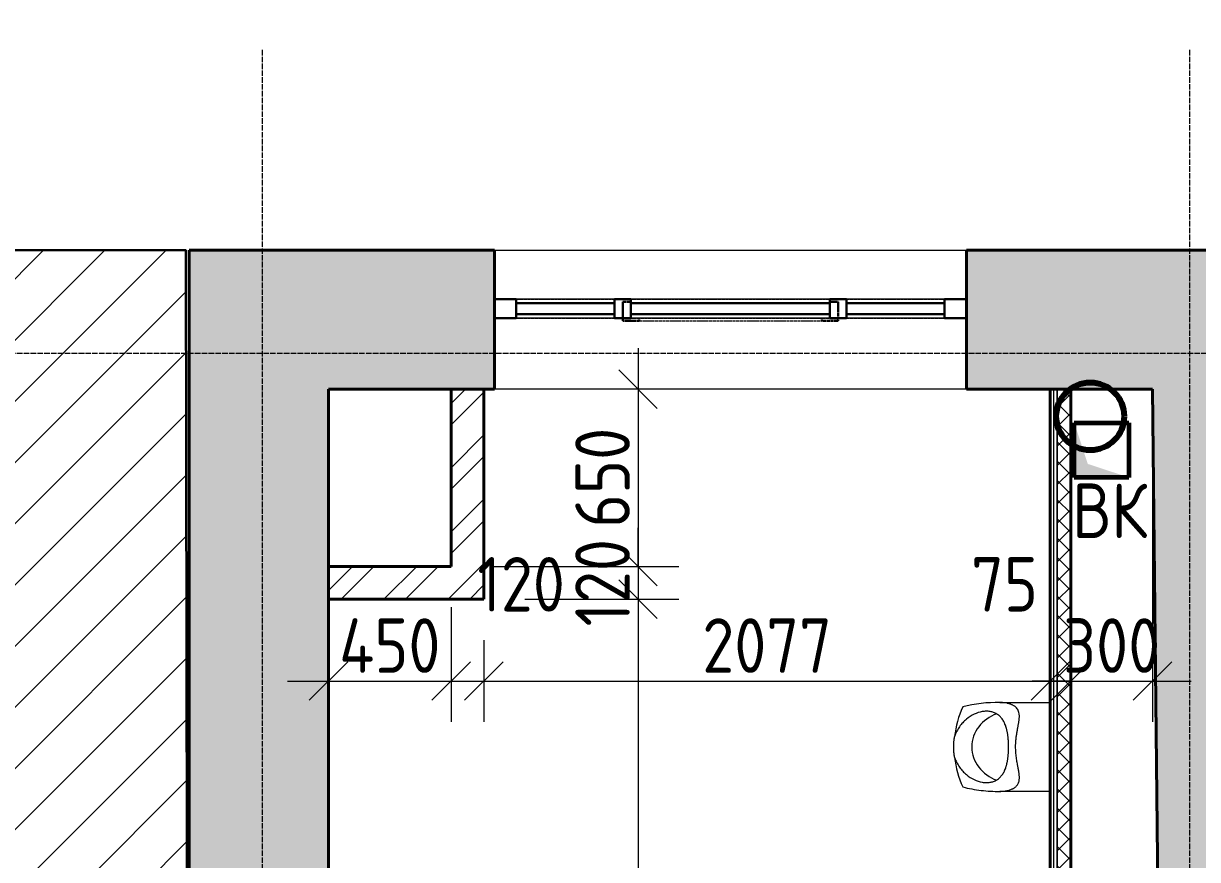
# Model space of a CAD drawing. Header units: millimetres. Extents: x -11886 to 379896, y -8130 to 47743.
# Drawn here: x 254111 to 258416, y 18849 to 21916 of the extents above; entities that cross this region are included whole.
import ezdxf

# ---------------------------------------------------------------- set-up
doc = ezdxf.new("R2010")
doc.units = ezdxf.units.MM
for name, pattern in [('ADSK_Линия сетки', [25, 20, -2.5, 0, -2.5]), ('ADSK_Сверху', [4.5, 3, -1.5]), ('ADSK_Снесено', [4.5, 3, -1.5])]:
    doc.linetypes.add(name, pattern=pattern)
for name, color, linetype, lineweight, true_color in [('_ Окна', 5, 'Continuous', 30, 0x0000ff), ('Витраж', 5, 'Continuous', 18, 0x0000ff), ('Линии', 7, 'Continuous', 9, 0x00a600), ('Окна', 5, 'Continuous', 18, 0x0000ff), ('Панели витража', 5, 'Continuous', 18, 0x0000ff), ('планы со стояками отопление_dwg', 7, 'Continuous', 9, 0x767676), ('Сантехника', 5, 'Continuous', 18, 0x0000ff), ('Стены внутренние', 5, 'Continuous', 18, 0x0000ff), ('Стены наружные', 1, 'ADSK_Снесено', 18, 0xff0000), ('Стены штриховка', 5, 'Continuous', 18, 0x0000ff)]:
    doc.layers.add(name, color=color, linetype=linetype, lineweight=lineweight, true_color=true_color)
for name, color, linetype, lineweight in [('Аннотация', 7, 'Continuous', 9), ('Оси', 7, 'Continuous', 9), ('Размеры', 7, 'Continuous', 9), ('стояки', 7, 'Continuous', 9), ('Узлы', 7, 'Continuous', 18)]:
    doc.layers.add(name, color=color, linetype=linetype, lineweight=lineweight)
doc.styles.add('GOST Common_1', font='GOST_Common.ttf', dxfattribs={"width": 0.9, "height": 200})
doc.dimstyles.new('ADSK_Основной_2_мм_Округление_до_1_мм', dxfattribs={"dimscale": 304.8, "dimtxt": 201.142999, "dimasz": 0.463911, "dimexe": 0.492126, "dimexo": 0.492126, "dimgap": 0.098425, "dimtad": 1, "dimdec": 0, "dimdsep": 46, "dimtxsty": 'GOST Common_1', "dimblk1": 'OBLIQUE', "dimblk2": 'OBLIQUE', "dimsah": 1, "dimcen": 0.09, "dimdle": 0.492126, "dimazin": 2, "dimtfac": 1, "dimtdec": 4, "dimtix": 1, "dimtmove": 0, "dimatfit": 3, "dimfxl": 1, "dimtvp": 1, "dimtolj": 1, "dimtzin": 0, "dimlwd": 20, "dimlwe": 20, "dimarcsym": 2})
doc.dimstyles.new('ADSK_Основной_2_мм_Округление_до_1_мм_1', dxfattribs={"dimscale": 304.8, "dimtxt": 201.142999, "dimasz": 0.463911, "dimexe": 0.492126, "dimexo": 0.492126, "dimgap": 0.098425, "dimtad": 1, "dimdec": 0, "dimdsep": 46, "dimtxsty": 'GOST Common_1', "dimblk1": 'OBLIQUE', "dimblk2": 'OBLIQUE', "dimsah": 1, "dimcen": 0.09, "dimdle": 0.492126, "dimazin": 2, "dimtfac": 1, "dimtdec": 4, "dimtix": 1, "dimtmove": 1, "dimatfit": 3, "dimfxl": 1, "dimtvp": 1, "dimtolj": 1, "dimtzin": 0, "dimlwd": 20, "dimlwe": 20, "dimarcsym": 2})
pattern_1 = [(45, (215977.25, 150), (-117.8655, 117.8655), []), (45, (216055.83, 150), (-117.8655, 117.8655), [])]

# ---------------------------------------------------------------- blocks, each defined once
blk = doc.blocks.new('Прямоугольный импост - 70х20_60мм-1225109-03 План 3-го этажа')
at = {"layer": 'Витраж', "color": 161, "linetype": 'ADSK_Сверху', "true_color": 0xaaaaff}
for p, q in [((39644.1, 2341.7), (39644.1, 2271.7)), ((39724.1, 2341.7), (39644.1, 2341.7)), ((40114.1, 2341.7), (40084.1, 2341.7)), ((39724.1, 2271.7), (39644.1, 2271.7)), ((40114.1, 2271.7), (40084.1, 2271.7))]:
    blk.add_line(p, q, dxfattribs=at)
blk = doc.blocks.new('Прямоугольный импост - 70х20_60мм-1236811-03 План 3-го этажа')
at = {"layer": 'Витраж', "color": 161, "linetype": 'ADSK_Сверху', "true_color": 0xaaaaff}
for p, q in [((-80, 35), (0, 35)), ((0, 35), (0, -35)), ((0, -35), (-80, -35))]:
    blk.add_line(p, q, dxfattribs=at)
blk = doc.blocks.new('Прямоугольный импост - 70х20_60мм-1236812-03 План 3-го этажа')
at = {"layer": 'Витраж', "color": 161, "linetype": 'ADSK_Сверху', "true_color": 0xaaaaff}
for p, q in [((0, 35), (-80, 35)), ((0, -35), (0, 35)), ((-80, -35), (0, -35))]:
    blk.add_line(p, q, dxfattribs=at)
blk = doc.blocks.new('Прямоугольный импост - 70х20_60мм-V3-03 План 3-го этажа')
at = {"layer": 'Витраж', "color": 161, "linetype": 'ADSK_Сверху', "true_color": 0xaaaaff}
for p, q in [((8879.2, 20796.9), (8909.2, 20796.9)), ((9639.2, 20796.9), (9669.2, 20796.9)), ((8879.2, 20726.9), (8909.2, 20726.9)), ((9639.2, 20726.9), (9669.2, 20726.9))]:
    blk.add_line(p, q, dxfattribs=at)
blk = doc.blocks.new('Витраж-тент со смещением вовне - 60мм 30 сдвиг-2061572-03 План 3-го этажа')
at = {"layer": '_ Окна', "color": 161, "linetype": 'ADSK_Сверху', "true_color": 0xaaaaff}
for p, q in [((-395, 25), (-395, -45)), ((-395, 25), (-365, 25)), ((-395, -45), (-395, 25)), ((395, 25), (365, 25)), ((395, -45), (395, 25)), ((395, -45), (395, 25)), ((-335, -35), (-335, -45)), ((335, -35), (335, -45)), ((-335, -45), (-395, -45)), ((335, -45), (395, -45))]:
    blk.add_line(p, q, dxfattribs=at)
at = {"layer": 'Окна', "color": 161, "linetype": 'ADSK_Сверху', "true_color": 0xaaaaff}
blk.add_line((-335, -45), (335, -45), dxfattribs=at)
blk = doc.blocks.new('Прямоугольный импост - 70х20_60мм-1225113-03 План 3-го этажа')
at = {"layer": 'Витраж', "color": 161, "linetype": 'ADSK_Сверху', "true_color": 0xaaaaff}
for p, q in [((41024.1, 2341.7), (40994.1, 2341.7)), ((41464.1, 2341.7), (41384.1, 2341.7)), ((41464.1, 2271.7), (41464.1, 2341.7)), ((41024.1, 2271.7), (40994.1, 2271.7)), ((41464.1, 2271.7), (41384.1, 2271.7))]:
    blk.add_line(p, q, dxfattribs=at)
blk = doc.blocks.new('Прямоугольный импост - 70х60мм-1236807-03 План 3-го этажа')
at = {"layer": 'Витраж', "color": 161, "linetype": 'ADSK_Сверху', "true_color": 0xaaaaff}
for p, q in [((-30, 35), (30, 35)), ((30, -35), (-30, -35))]:
    blk.add_line(p, q, dxfattribs=at)
blk = doc.blocks.new('Прямоугольный импост - 70х60мм-1225009-03 План 3-го этажа')
at = {"layer": 'Витраж', "color": 161, "linetype": 'ADSK_Сверху', "true_color": 0xaaaaff}
for p, q in [((41024.1, 2341.7), (41024.1, 2271.7)), ((41384.1, 2341.7), (41024.1, 2341.7)), ((41384.1, 2271.7), (41384.1, 2341.7)), ((41384.1, 2271.7), (41024.1, 2271.7))]:
    blk.add_line(p, q, dxfattribs=at)
blk = doc.blocks.new('Прямоугольный импост - 70х60мм-1464024-03 План 3-го этажа')
at = {"layer": 'Витраж', "color": 161, "linetype": 'ADSK_Сверху', "true_color": 0xaaaaff}
for p, q in [((8909.2, 20796.9), (8909.2, 20726.9)), ((8909.2, 20796.9), (9639.2, 20796.9)), ((9639.2, 20726.9), (9639.2, 20796.9)), ((8909.2, 20726.9), (9639.2, 20726.9))]:
    blk.add_line(p, q, dxfattribs=at)
blk = doc.blocks.new('Системная панель - _AR_Стекло_40мм_привязка по центру-V132-03 План 3-го этажа')
at = {"layer": 'Панели витража', "lineweight": 30}
for p, q in [((180, 20), (-180, 20)), ((-180, 20), (-180, -20)), ((180, -20), (180, 20)), ((-180, -20), (180, -20))]:
    blk.add_line(p, q, dxfattribs=at)
blk = doc.blocks.new('Прямоугольный импост - 70х40_60мм-V87-03 План 3-го этажа')
at = {"layer": 'Витраж'}
for p, q in [((-6172.3, 22549.3), (-6172.3, 22189.3)), ((-6102.3, 22549.3), (-6102.3, 22189.3))]:
    blk.add_line(p, q, dxfattribs=at)
blk = doc.blocks.new('Прямоугольный импост - 70х20_60мм-V133-03 План 3-го этажа')
at = {"layer": 'Витраж', "lineweight": 30}
for p, q in [((-80, 35), (0, 35)), ((-80, -35), (-80, 35)), ((0, 35), (0, -35)), ((0, -35), (-80, -35))]:
    blk.add_line(p, q, dxfattribs=at)
blk = doc.blocks.new('Прямоугольный импост - 70х20_60мм-V134-03 План 3-го этажа')
at = {"layer": 'Витраж', "lineweight": 30}
for p, q in [((0, 35), (-80, 35)), ((-80, 35), (-80, -35)), ((0, -35), (0, 35)), ((-80, -35), (0, -35))]:
    blk.add_line(p, q, dxfattribs=at)
blk = doc.blocks.new('Прямоугольный импост - 70х40_60мм-V66-03 План 3-го этажа')
at = {"layer": 'Витраж'}
for p, q in [((-6012, 11415.4), (-6012, 11055.4)), ((-5942, 11415.4), (-5942, 11055.4))]:
    blk.add_line(p, q, dxfattribs=at)
blk = doc.blocks.new('Системная панель - _AR_Стекло_40мм_привязка по центру-V135-03 План 3-го этажа')
at = {"layer": 'Панели витража', "lineweight": 30}
for p, q in [((365, 20), (-365, 20)), ((-365, 20), (-365, -20)), ((365, -20), (365, 20)), ((-365, -20), (365, -20))]:
    blk.add_line(p, q, dxfattribs=at)
blk = doc.blocks.new('Прямоугольный импост - 70х40_60мм-V115-03 План 3-го этажа')
at = {"layer": 'Витраж'}
for p, q in [((9639.2, 20796.9), (8909.2, 20796.9)), ((9639.2, 20726.9), (8909.2, 20726.9))]:
    blk.add_line(p, q, dxfattribs=at)
blk = doc.blocks.new('Прямоугольный импост - 70х60мм-V136-03 План 3-го этажа')
at = {"layer": 'Витраж', "lineweight": 30}
for p, q in [((-30, 35), (30, 35)), ((-30, -35), (-30, 35)), ((30, 35), (30, -35)), ((30, -35), (-30, -35))]:
    blk.add_line(p, q, dxfattribs=at)
blk = doc.blocks.new('Urinal_Commercial_14201 - UT104EV-1823124-03 План 3-го этажа')
at = {"layer": 'Сантехника'}
for p, q in [((41714.1, 18313), (41898.7, 18313)), ((41898.7, 17986.9), (41714.1, 17987))]:
    blk.add_line(p, q, dxfattribs=at)
for centre, radius, start, end in [((41898.7, 18150), 353.2, 155.4197, 173.7904), ((41751.6, 18133.9), 146.4, 110.0061, 141.9939), ((41731, 18150), 120.3, 141.9939, 180.0061), ((41731, 18149.9), 120.3, 179.9939, 218.0061), ((41898.7, 18150), 353.2, 186.2096, 204.5782), ((41751.6, 18166), 146.4, 218.0061, 249.9939)]:
    blk.add_arc(centre, radius, start, end, dxfattribs=at)
blk.add_ellipse((41809.9, 17228.7), major_axis=(-199.1, 1075.5), ratio=0.694076, start_param=6.146838, end_param=6.328057, dxfattribs=at)
for points, knots in [([(41771.2, 18150), (41771.4, 18158.3), (41772.1, 18170.9), (41773.7, 18185.2), (41774.8, 18193.3), (41775.7, 18199.3), (41776.6, 18205.2), (41777.7, 18211), (41778.8, 18216.7), (41779.8, 18222.3), (41780.8, 18227.9), (41781.8, 18233.3), (41782.6, 18237.7), (41783.2, 18241.2), (41783.5, 18243.8), (41783.9, 18246.3), (41784.3, 18249.7), (41784.8, 18253.8), (41785.1, 18257.8), (41785.2, 18260.9), (41785.2, 18264), (41785, 18267.7), (41784.4, 18273.4), (41782.8, 18280), (41779.5, 18287.1), (41775.7, 18292.1), (41772.2, 18295.7), (41769.2, 18298.1), (41766, 18300.3), (41762.7, 18302.3), (41759.3, 18304.1), (41755.6, 18305.7), (41751.8, 18307.1), (41747.9, 18308.4), (41744, 18309.4), (41738.5, 18310.7), (41728.7, 18312.3), (41720.1, 18312.9), (41714.1, 18313)], [-1, -1, -1, -1, -0.909091, -0.863636, -0.840909, -0.818182, -0.795455, -0.772727, -0.75, -0.727273, -0.704545, -0.681818, -0.659091, -0.647727, -0.636364, -0.625, -0.613636, -0.590909, -0.568182, -0.556818, -0.545455, -0.522727, -0.5, -0.454545, -0.409091, -0.363636, -0.340909, -0.318182, -0.295455, -0.272727, -0.25, -0.227273, -0.204545, -0.181818, -0.159091, -0.136364, -0.090909, 0, 0, 0, 0]), ([(41745.6, 18150), (41745.5, 18153.7), (41745.5, 18159.2), (41745.2, 18166.3), (41745, 18171.5), (41744.6, 18176.7), (41744.1, 18181.8), (41743.6, 18186.9), (41743, 18191.7), (41742.3, 18196.5), (41741.6, 18201.1), (41740.7, 18205.6), (41739.8, 18210), (41738.8, 18214.2), (41737.7, 18218.3), (41736.5, 18222.3), (41734.8, 18227.4), (41733, 18232.3), (41730.9, 18236.9), (41728.8, 18241.4), (41725.9, 18246.7), (41722, 18252.5), (41717.7, 18257.9), (41713.1, 18262.7), (41708.1, 18267), (41700.9, 18272), (41691, 18276.8), (41678, 18280.2), (41664, 18281.2), (41644.5, 18279.3), (41619.4, 18271.3), (41595.2, 18256), (41577.4, 18239.3), (41565.4, 18224.6), (41555, 18207.6), (41549.8, 18194.9), (41547.6, 18188.2)], [-1, -1, -1, -1, -0.975, -0.9625, -0.95, -0.9375, -0.925, -0.9125, -0.9, -0.8875, -0.875, -0.8625, -0.85, -0.8375, -0.825, -0.8125, -0.8, -0.775, -0.7625, -0.75, -0.725, -0.7, -0.675, -0.65, -0.625, -0.6, -0.55, -0.5, -0.45, -0.4, -0.3, -0.2, -0.15, -0.1, -0.05, 0, 0, 0, 0]), ([(41547.6, 18111.8), (41549.8, 18105.1), (41555, 18092.3), (41565.4, 18075.3), (41577.4, 18060.6), (41595.2, 18043.9), (41619.4, 18028.6), (41644.5, 18020.6), (41664, 18018.8), (41678, 18019.8), (41691, 18023.2), (41700.9, 18028), (41708.1, 18032.9), (41713.1, 18037.2), (41717.7, 18042.1), (41722, 18047.4), (41725.9, 18053.2), (41728.8, 18058.5), (41730.9, 18063), (41733, 18067.6), (41734.8, 18072.5), (41736.5, 18077.7), (41737.7, 18081.6), (41738.8, 18085.7), (41739.8, 18090), (41740.7, 18094.3), (41741.6, 18098.8), (41742.3, 18103.5), (41743, 18108.2), (41743.6, 18113.1), (41744.1, 18118.1), (41744.6, 18123.2), (41745, 18128.4), (41745.2, 18133.6), (41745.5, 18140.7), (41745.5, 18146.2), (41745.6, 18150)], [-1, -1, -1, -1, -0.95, -0.9, -0.85, -0.8, -0.7, -0.6, -0.55, -0.5, -0.45, -0.4, -0.375, -0.35, -0.325, -0.3, -0.275, -0.25, -0.2375, -0.225, -0.2, -0.1875, -0.175, -0.1625, -0.15, -0.1375, -0.125, -0.1125, -0.1, -0.0875, -0.075, -0.0625, -0.05, -0.0375, -0.025, 0, 0, 0, 0]), ([(41714.1, 17987), (41718.8, 17987), (41727.9, 17987.5), (41738.9, 17989.2), (41747.4, 17991.4), (41753.5, 17993.3), (41758.3, 17995.4), (41762, 17997.2), (41765.5, 17999.3), (41769.7, 18002.1), (41774.1, 18006.1), (41777.9, 18010.6), (41781, 18015.8), (41783.2, 18021.6), (41784.6, 18027.9), (41785.1, 18033.5), (41785.2, 18038.3), (41785.1, 18042), (41784.8, 18045.8), (41784.4, 18049.6), (41783.9, 18053.6), (41783.3, 18057.6), (41782.7, 18061.7), (41781.9, 18065.8), (41781.2, 18070.1), (41780.4, 18074.4), (41779.6, 18078.8), (41778.4, 18084.7), (41777.1, 18092.2), (41775.6, 18101.5), (41773.7, 18114.1), (41772, 18130.2), (41771.4, 18143.4), (41771.2, 18150)], [-1, -1, -1, -1, -0.928571, -0.857143, -0.821429, -0.785714, -0.75, -0.732143, -0.714286, -0.678571, -0.642857, -0.607143, -0.571429, -0.535714, -0.5, -0.464286, -0.446429, -0.428571, -0.410714, -0.392857, -0.375, -0.357143, -0.339286, -0.321429, -0.303571, -0.285714, -0.267857, -0.25, -0.214286, -0.178571, -0.142857, -0.071429, 0, 0, 0, 0])]:
    blk.add_open_spline(points, degree=3, knots=knots, dxfattribs=at)
for points in [[(41547.6, 18188.2), (41546.3, 18184.1), (41544.6, 18175.9), (41543.5, 18163), (41543.3, 18154.3), (41543.3, 18150)], [(41543.3, 18150), (41543.3, 18145.6), (41543.5, 18136.9), (41544.6, 18124.1), (41546.3, 18115.8), (41547.6, 18111.8)], [(41577.5, 18003.1), (41588.6, 18000.2), (41611, 17995.3), (41645, 17990.2), (41679.4, 17987.3), (41702.5, 17986.9), (41714.1, 17987)]]:
    blk.add_open_spline(points, degree=3, dxfattribs=at)
blk = doc.blocks.new('планы со стояками отопление_dwg-1484427-03 План 3-го этажа')
at = {"layer": 'стояки', "color": 246, "lineweight": 80, "true_color": 0x7f001f}
blk.add_circle((213143.6, 343941), 124.3, dxfattribs=at)
blk = doc.blocks.new('_Oblique')
at = {"color": 0, "linetype": 'ByBlock', "lineweight": -2}
blk.add_line((-0.5, -0.5), (0.5, 0.5), dxfattribs=at)
blk = doc.blocks.new('*D2405')
at = {"layer": 'Defpoints', "color": 0, "transparency": 16777216}
for p in [(255679.2, 19924.1), (255229.2, 19603.8), (255679.2, 19503.8)]:
    blk.add_point(p, dxfattribs=at)
at = {"layer": 'Размеры', "color": 0, "lineweight": 20, "transparency": 16777216}
for p, q in [((255679.2, 19774.1), (255679.2, 19353.8)), ((255079.2, 19503.8), (255829.2, 19503.8)), ((255229.2, 19453.8), (255229.2, 19353.8))]:
    blk.add_line(p, q, dxfattribs=at)
at = {"layer": 'Размеры', "color": 0, "lineweight": 20, "transparency": 16777216, "xscale": 141.4, "yscale": 141.4, "zscale": 141.4, "rotation": 180}
blk.add_blockref('_Oblique', (255229.2, 19503.8), dxfattribs=at)
at = {"layer": 'Размеры', "color": 0, "lineweight": 20, "transparency": 16777216, "xscale": 141.4, "yscale": 141.4, "zscale": 141.4}
blk.add_blockref('_Oblique', (255679.2, 19503.8), dxfattribs=at)
at = {"layer": 'Размеры', "color": 0, "lineweight": 20, "transparency": 16777216, "insert": (255454.2, 19633.8), "char_height": 200, "width": 474.561, "attachment_point": 5, "style": 'GOST Common_1'}
blk.add_mtext('\\A1;450', dxfattribs=at)
blk = doc.blocks.new('*D2406')
at = {"layer": 'Defpoints', "color": 0, "transparency": 16777216}
for p in [(255679.2, 19924.1), (255799.2, 19804.1), (255799.2, 19503.8)]:
    blk.add_point(p, dxfattribs=at)
at = {"layer": 'Размеры', "color": 0, "lineweight": 20, "transparency": 16777216}
for p, q in [((255679.2, 19774.1), (255679.2, 19353.8)), ((255799.2, 19654.1), (255799.2, 19353.8)), ((255529.2, 19503.8), (255949.2, 19503.8))]:
    blk.add_line(p, q, dxfattribs=at)
at = {"layer": 'Размеры', "color": 0, "lineweight": 20, "transparency": 16777216, "xscale": 141.4, "yscale": 141.4, "zscale": 141.4, "rotation": 180}
blk.add_blockref('_Oblique', (255679.2, 19503.8), dxfattribs=at)
at = {"layer": 'Размеры', "color": 0, "lineweight": 20, "transparency": 16777216, "xscale": 141.4, "yscale": 141.4, "zscale": 141.4}
blk.add_blockref('_Oblique', (255799.2, 19503.8), dxfattribs=at)
at = {"layer": 'Размеры', "color": 0, "lineweight": 20, "transparency": 16777216, "insert": (255775.3, 19958.5), "char_height": 200, "width": 409.104, "attachment_point": 1, "line_spacing_factor": 1.022761, "style": 'GOST Common_1'}
blk.add_mtext('\\A1;120', dxfattribs=at)
blk = doc.blocks.new('*D2407')
at = {"layer": 'Defpoints', "color": 0, "transparency": 16777216}
for p in [(255799.2, 19804.1), (257875.9, 19603.8), (257875.9, 19503.8)]:
    blk.add_point(p, dxfattribs=at)
at = {"layer": 'Размеры', "color": 0, "lineweight": 20, "transparency": 16777216}
for p, q in [((255799.2, 19654.1), (255799.2, 19353.8)), ((255649.2, 19503.8), (258025.9, 19503.8)), ((257875.9, 19453.8), (257875.9, 19353.8))]:
    blk.add_line(p, q, dxfattribs=at)
at = {"layer": 'Размеры', "color": 0, "lineweight": 20, "transparency": 16777216, "xscale": 141.4, "yscale": 141.4, "zscale": 141.4, "rotation": 180}
blk.add_blockref('_Oblique', (255799.2, 19503.8), dxfattribs=at)
at = {"layer": 'Размеры', "color": 0, "lineweight": 20, "transparency": 16777216, "xscale": 141.4, "yscale": 141.4, "zscale": 141.4}
blk.add_blockref('_Oblique', (257875.9, 19503.8), dxfattribs=at)
at = {"layer": 'Размеры', "color": 0, "lineweight": 20, "transparency": 16777216, "insert": (256837.5, 19633.8), "char_height": 200, "width": 605.475, "attachment_point": 5, "style": 'GOST Common_1'}
blk.add_mtext('\\A1;2077', dxfattribs=at)
blk = doc.blocks.new('*D2408')
at = {"layer": 'Defpoints', "color": 0, "transparency": 16777216}
for p in [(257875.9, 19603.8), (257950.9, 19603.8), (257950.9, 19503.8)]:
    blk.add_point(p, dxfattribs=at)
at = {"layer": 'Размеры', "color": 0, "lineweight": 20, "transparency": 16777216}
for p, q in [((257725.9, 19503.8), (258100.9, 19503.8)), ((257875.9, 19453.8), (257875.9, 19353.8)), ((257950.9, 19453.8), (257950.9, 19353.8))]:
    blk.add_line(p, q, dxfattribs=at)
at = {"layer": 'Размеры', "color": 0, "lineweight": 20, "transparency": 16777216, "xscale": 141.4, "yscale": 141.4, "zscale": 141.4, "rotation": 180}
blk.add_blockref('_Oblique', (257875.9, 19503.8), dxfattribs=at)
at = {"layer": 'Размеры', "color": 0, "lineweight": 20, "transparency": 16777216, "xscale": 141.4, "yscale": 141.4, "zscale": 141.4}
blk.add_blockref('_Oblique', (257950.9, 19503.8), dxfattribs=at)
at = {"layer": 'Размеры', "color": 0, "lineweight": 20, "transparency": 16777216, "insert": (257585.4, 19958.5), "char_height": 200, "width": 302.737, "attachment_point": 1, "line_spacing_factor": 1.022761, "style": 'GOST Common_1'}
blk.add_mtext('\\A1;75', dxfattribs=at)
blk = doc.blocks.new('*D2409')
at = {"layer": 'Defpoints', "color": 0, "transparency": 16777216}
for p in [(258250.9, 20574.1), (257950.9, 19603.8), (258250.9, 19503.8)]:
    blk.add_point(p, dxfattribs=at)
at = {"layer": 'Размеры', "color": 0, "lineweight": 20, "transparency": 16777216}
for p, q in [((258250.9, 20424.1), (258250.9, 19353.8)), ((257950.9, 19503.8), (257809.5, 19503.8)), ((257950.9, 19503.8), (258250.9, 19503.8)), ((258250.9, 19503.8), (258392.3, 19503.8)), ((257950.9, 19453.8), (257950.9, 19353.8))]:
    blk.add_line(p, q, dxfattribs=at)
at = {"layer": 'Размеры', "color": 0, "lineweight": 20, "transparency": 16777216, "xscale": 141.4, "yscale": 141.4, "zscale": 141.4}
blk.add_blockref('_Oblique', (257950.9, 19503.8), dxfattribs=at)
at = {"layer": 'Размеры', "color": 0, "lineweight": 20, "transparency": 16777216, "xscale": 141.4, "yscale": 141.4, "zscale": 141.4, "rotation": 180}
blk.add_blockref('_Oblique', (258250.9, 19503.8), dxfattribs=at)
at = {"layer": 'Размеры', "color": 0, "lineweight": 20, "transparency": 16777216, "insert": (258100.9, 19633.8), "char_height": 200, "width": 454.106, "attachment_point": 5, "style": 'GOST Common_1'}
blk.add_mtext('\\A1;300', dxfattribs=at)
blk = doc.blocks.new('*D2410')
at = {"layer": 'Defpoints', "color": 0, "transparency": 16777216}
for p in [(256464.2, 20574.1), (255679.2, 19924.1), (256364.2, 19924.1)]:
    blk.add_point(p, dxfattribs=at)
at = {"layer": 'Размеры', "color": 0, "lineweight": 20, "transparency": 16777216}
for p, q in [((256364.2, 20724.1), (256364.2, 19774.1)), ((256314.2, 20574.1), (256214.2, 20574.1)), ((255829.2, 19924.1), (256514.2, 19924.1))]:
    blk.add_line(p, q, dxfattribs=at)
at = {"layer": 'Размеры', "color": 0, "lineweight": 20, "transparency": 16777216, "xscale": 141.4, "yscale": 141.4, "zscale": 141.4}
for p, rotation in [((256364.2, 20574.1), 90), ((256364.2, 19924.1), 270)]:
    blk.add_blockref('_Oblique', p, dxfattribs=dict(at, rotation=rotation))
at = {"layer": 'Размеры', "color": 0, "lineweight": 20, "transparency": 16777216, "insert": (256234.2, 20249.1), "char_height": 200, "width": 454.106, "attachment_point": 5, "rotation": 90, "style": 'GOST Common_1'}
blk.add_mtext('\\A1;650', dxfattribs=at)
blk = doc.blocks.new('*D2411')
at = {"layer": 'Defpoints', "color": 0, "transparency": 16777216}
for p in [(255679.2, 19924.1), (255799.2, 19804.1), (256364.2, 19804.1)]:
    blk.add_point(p, dxfattribs=at)
at = {"layer": 'Размеры', "color": 0, "lineweight": 20, "transparency": 16777216}
for p, q in [((256364.2, 19924.1), (256364.2, 20065.5)), ((255829.2, 19924.1), (256514.2, 19924.1)), ((256364.2, 19924.1), (256364.2, 19804.1)), ((255949.2, 19804.1), (256514.2, 19804.1)), ((256364.2, 19804.1), (256364.2, 19662.7))]:
    blk.add_line(p, q, dxfattribs=at)
at = {"layer": 'Размеры', "color": 0, "lineweight": 20, "transparency": 16777216, "xscale": 141.4, "yscale": 141.4, "zscale": 141.4}
for p, rotation in [((256364.2, 19924.1), 270), ((256364.2, 19804.1), 90)]:
    blk.add_blockref('_Oblique', p, dxfattribs=dict(at, rotation=rotation))
at = {"layer": 'Размеры', "color": 0, "lineweight": 20, "transparency": 16777216, "insert": (256234.2, 19864.1), "char_height": 200, "width": 409.104, "attachment_point": 5, "rotation": 90, "style": 'GOST Common_1'}
blk.add_mtext('\\A1;120', dxfattribs=at)
blk = doc.blocks.new('*D2412')
at = {"layer": 'Defpoints', "color": 0, "transparency": 16777216}
for p in [(255799.2, 19804.1), (256364.2, 15873), (256663.9, 15873)]:
    blk.add_point(p, dxfattribs=at)
at = {"layer": 'Размеры', "color": 0, "lineweight": 20, "transparency": 16777216}
for p, q in [((256364.2, 19954.1), (256364.2, 15723)), ((255949.2, 19804.1), (256514.2, 19804.1)), ((256513.9, 15873), (256214.2, 15873))]:
    blk.add_line(p, q, dxfattribs=at)
at = {"layer": 'Размеры', "color": 0, "lineweight": 20, "transparency": 16777216, "xscale": 141.4, "yscale": 141.4, "zscale": 141.4}
for p, rotation in [((256364.2, 19804.1), 90), ((256364.2, 15873), 270)]:
    blk.add_blockref('_Oblique', p, dxfattribs=dict(at, rotation=rotation))
at = {"layer": 'Размеры', "color": 0, "lineweight": 20, "transparency": 16777216, "insert": (256234.2, 17838.5), "char_height": 200, "width": 560.473, "attachment_point": 5, "rotation": 90, "style": 'GOST Common_1'}
blk.add_mtext('\\A1;3931', dxfattribs=at)

msp = doc.modelspace()

# ---------------------------------------------------------------- hatches: boundary and pattern name
at = {"lineweight": 13, "true_color": 0x636466, "transparency": 33554559}
h = msp.add_hatch(dxfattribs=at)
h.set_pattern_fill('ANSI31', color=251, scale=50)
h.set_pattern_definition([(45, (215977.25, 85026.59), (-112.2532, 112.2532), [])])
h.paths.add_polyline_path([(247294.27, 43675.13), (234433.09, 43675.13), (234433.09, 21068.63), (227282.49, 21068.63), (227278.57, 13720.18), (230264.83, 13716.63), (230264.83, 13206.63), (228402.42, 13206.63), (228402.42, 11328.12), (251770.02, 11328.12), (251770.02, 13716.63), (254719.16, 13716.63), (254706.96, 21084.06), (247294.27, 21084.06)])
at = {"layer": 'Стены внутренние', "lineweight": 9}
h = msp.add_hatch(dxfattribs=at)
h.set_pattern_fill('FP_2', color=256, style=0, pattern_type=2)
h.set_pattern_definition(pattern_1)
h.paths.add_polyline_path([(255679.16, 19804.06), (255799.16, 19804.06), (255799.16, 20574.06), (255679.16, 20574.06), (255679.16, 19924.06)])
h = msp.add_hatch(dxfattribs=at)
h.set_pattern_fill('FP_3', color=256, style=0, pattern_type=2)
h.set_pattern_definition([(45, (215977.254, 150), (-35.35534, 35.35534), []), (135, (215977.254, 150), (-35.35534, -35.35534), [])])
h.paths.add_polyline_path([(257900.92, 15872.96), (257950.92, 15872.96), (257950.92, 20574.06), (257900.92, 20574.06), (257900.92, 16170.77)])
at = {"layer": 'Стены внутренние', "true_color": 0xc0c0c0}
msp.add_hatch(color=9, dxfattribs=at).paths.add_polyline_path([(258329.22, 13048.53), (258709.2, 13052.18), (258630.94, 20574.06), (258250.92, 20574.06), (258328.23, 13143.35)])
at = {"layer": 'Стены внутренние', "lineweight": 9}
h = msp.add_hatch(dxfattribs=at)
h.set_pattern_fill('FP_2', color=256, style=0, pattern_type=2)
h.set_pattern_definition(pattern_1)
h.paths.add_polyline_path([(255679.16, 19804.06), (255679.16, 19924.06), (255229.16, 19924.06), (255229.16, 19804.06), (255595.01, 19804.06)])
at = {"layer": 'Стены наружные', "linetype": 'Continuous', "true_color": 0xc0c0c0}
h = msp.add_hatch(color=9, dxfattribs=at)
h.paths.add_polyline_path([(262520.47, 20574.06), (262520.47, 21084.06), (261447.83, 21084.06), (261447.83, 20574.06), (262518.11, 20574.06)])
h.paths.add_polyline_path([(258348.71, 20574.06), (259447.83, 20574.06), (259447.83, 21084.06), (257568.04, 21084.06), (257568.04, 20574.06), (258348.15, 20574.06)])
h.paths.add_polyline_path([(255838.04, 20574.06), (255838.04, 21084.06), (254719.16, 21084.06), (254719.16, 20574.06), (255595.01, 20574.06)])
h = msp.add_hatch(color=9, dxfattribs=at)
h.paths.add_polyline_path([(255058.39, 13716.63), (255229.16, 13716.63), (255229.16, 14081.22), (254719.16, 14081.22), (254719.16, 13716.63)])
h.paths.add_polyline_path([(255229.16, 14931.22), (255229.16, 20574.06), (254719.16, 20574.06), (254719.16, 14931.22), (255094.44, 14931.22)])
at = {"layer": 'Узлы', "true_color": 0x808080}
msp.add_hatch(color=8, dxfattribs=at).paths.add_polyline_path([(257963.83, 20250.51), (258163.83, 20250.51), (258013.33, 20300.01), (257963.83, 20450.51), (257963.83, 20300.01)])

# ---------------------------------------------------------------- linework, layer by layer
at = {"color": 251, "lineweight": 30, "true_color": 0x636466}
msp.add_lwpolyline([(227282.49, 21068.63), (227278.57, 13720.18), (230264.83, 13716.63), (230264.83, 13206.63), (228402.42, 13206.63), (228402.42, 11328.12), (251770.02, 11328.12), (251770.02, 13716.63), (254719.16, 13716.63), (254706.96, 21084.06), (247294.27, 21084.06), (247294.27, 43675.13), (234433.09, 43675.13), (234433.09, 21068.63), (227282.49, 21068.63)], dxfattribs=at)
at = {"layer": 'Линии', "lineweight": 60}
for p, q in [((257963.83, 20450.51), (258163.83, 20450.51)), ((257963.83, 20250.51), (257963.83, 20450.51)), ((258163.83, 20450.51), (258163.83, 20250.51)), ((258163.83, 20250.51), (257963.83, 20250.51))]:
    msp.add_line(p, q, dxfattribs=at)
at = {"layer": 'Оси', "linetype": 'ADSK_Линия сетки'}
for p, q in [((254987.16, -5309.21), (254987.16, 21818.8)), ((258387.16, -5309.21), (258387.16, 21818.8)), ((204891.03, 20706.79), (273118.97, 20706.79))]:
    msp.add_line(p, q, dxfattribs=at)
at = {"layer": 'Стены внутренние', "color": 18, "lineweight": 40, "true_color": 0x000000}
for p, q in [((255679.16, 20574.06), (255679.16, 19924.06)), ((255799.16, 20574.06), (255679.16, 20574.06)), ((255799.16, 19804.06), (255799.16, 20574.06)), ((257875.92, 20574.06), (257875.92, 15872.96)), ((257899.92, 20574.06), (257875.92, 20574.06)), ((257950.92, 20574.06), (257900.92, 20574.06)), ((257950.92, 15872.96), (257950.92, 20574.06)), ((258250.92, 20574.06), (258329.22, 13048.53)), ((255679.16, 19924.06), (255229.16, 19924.06)), ((255229.16, 19924.06), (255229.16, 19804.06)), ((255229.16, 19804.06), (255799.16, 19804.06))]:
    msp.add_line(p, q, dxfattribs=at)
at = {"layer": 'Стены наружные', "color": 18, "linetype": 'Continuous', "lineweight": 40, "true_color": 0x000000}
for p, q in [((255838.04, 21084.06), (254719.16, 21084.06)), ((254719.16, 21084.06), (254719.16, 14931.22)), ((255838.04, 20574.06), (255838.04, 21084.06)), ((259447.83, 21084.06), (257568.04, 21084.06)), ((257568.04, 21084.06), (257568.04, 20574.06)), ((255229.16, 20574.06), (255679.16, 20574.06)), ((255229.16, 19924.06), (255229.16, 20574.06)), ((255799.16, 20574.06), (255838.04, 20574.06)), ((257568.04, 20574.06), (257875.92, 20574.06)), ((257950.92, 20574.06), (258250.92, 20574.06)), ((255229.16, 14931.22), (255229.16, 19804.06))]:
    msp.add_line(p, q, dxfattribs=at)
at = {"layer": 'Стены наружные', "color": 18, "linetype": 'Continuous', "true_color": 0x000000}
for p, q in [((255838.04, 21084.06), (257568.04, 21084.06)), ((257568.04, 20574.06), (255838.04, 20574.06))]:
    msp.add_line(p, q, dxfattribs=at)
at = {"layer": 'Стены штриховка'}
for p, q in [((257887.92, 20574.06), (257887.92, 15872.96)), ((257900.92, 20574.06), (257899.92, 20574.06)), ((257899.92, 20574.06), (257899.92, 15872.96)), ((257900.92, 20574.06), (257900.92, 15872.96))]:
    msp.add_line(p, q, dxfattribs=at)

# ---------------------------------------------------------------- block references
at = {"layer": '_ Окна', "color": 161, "linetype": 'ADSK_Сверху', "true_color": 0xaaaaff}
msp.add_blockref('Витраж-тент со смещением вовне - 60мм 30 сдвиг-2061572-03 План 3-го этажа', (256703.04, 20869.89), dxfattribs=at)
at = {"layer": 'Витраж', "color": 161, "linetype": 'ADSK_Сверху', "true_color": 0xaaaaff, "rotation": 180}
for name, p in [('Прямоугольный импост - 70х20_60мм-1236812-03 План 3-го этажа', (255838.04, 20869.89)), ('Прямоугольный импост - 70х20_60мм-1225113-03 План 3-го этажа', (297302.14, 23176.57)), ('Прямоугольный импост - 70х60мм-1225009-03 План 3-го этажа', (297302.14, 23176.57)), ('Прямоугольный импост - 70х20_60мм-1225109-03 План 3-го этажа', (297212.14, 23176.57)), ('Прямоугольный импост - 70х60мм-1225009-03 План 3-го этажа', (298512.14, 23176.57))]:
    msp.add_blockref(name, p, dxfattribs=at)
at = {"layer": 'Витраж'}
for name, p, rotation in [('Прямоугольный импост - 70х20_60мм-V134-03 План 3-го этажа', (255838.04, 20869.89), 180), ('Прямоугольный импост - 70х40_60мм-V87-03 План 3-го этажа', (233728.78, 14732.57), 270.0000000000001), ('Прямоугольный импост - 70х40_60мм-V66-03 План 3-го этажа', (246072.65, 14892.92), 270)]:
    msp.add_blockref(name, p, dxfattribs=dict(at, rotation=rotation))
at = {"layer": 'Витраж', "color": 161, "linetype": 'ADSK_Сверху', "true_color": 0xaaaaff, "extrusion": (0, 0, -1), "rotation": 180}
for name, p in [('Прямоугольный импост - 70х60мм-1236807-03 План 3-го этажа', (-256308.04, 20869.89)), ('Прямоугольный импост - 70х60мм-1236807-03 План 3-го этажа', (-257098.04, 20869.89)), ('Прямоугольный импост - 70х20_60мм-1236811-03 План 3-го этажа', (-257568.04, 20869.89))]:
    msp.add_blockref(name, p, dxfattribs=at)
at = {"layer": 'Витраж', "extrusion": (0, 0, -1), "rotation": 180}
for name, p in [('Прямоугольный импост - 70х60мм-V136-03 План 3-го этажа', (-256308.04, 20869.89)), ('Прямоугольный импост - 70х60мм-V136-03 План 3-го этажа', (-257098.04, 20869.89)), ('Прямоугольный импост - 70х20_60мм-V133-03 План 3-го этажа', (-257568.04, 20869.89))]:
    msp.add_blockref(name, p, dxfattribs=at)
at = {"layer": 'Витраж', "color": 161, "linetype": 'ADSK_Сверху', "true_color": 0xaaaaff}
for name in ['Прямоугольный импост - 70х20_60мм-V3-03 План 3-го этажа', 'Прямоугольный импост - 70х60мм-1464024-03 План 3-го этажа']:
    msp.add_blockref(name, (247428.84, 108.03), dxfattribs=at)
at = {"layer": 'Витраж'}
msp.add_blockref('Прямоугольный импост - 70х40_60мм-V115-03 План 3-го этажа', (247428.84, 108.03), dxfattribs=at)
at = {"layer": 'Панели витража'}
for name, p in [('Системная панель - _AR_Стекло_40мм_привязка по центру-V132-03 План 3-го этажа', (256098.04, 20869.89)), ('Системная панель - _AR_Стекло_40мм_привязка по центру-V135-03 План 3-го этажа', (256703.04, 20869.89)), ('Системная панель - _AR_Стекло_40мм_привязка по центру-V132-03 План 3-го этажа', (257308.04, 20869.89))]:
    msp.add_blockref(name, p, dxfattribs=at)
at = {"layer": 'планы со стояками отопление_dwg', "color": 6, "true_color": 0xff00ff}
msp.add_blockref('планы со стояками отопление_dwg-1484427-03 План 3-го этажа', (44878.56, -323466.25), dxfattribs=at)
at = {"layer": 'Сантехника'}
msp.add_blockref('Urinal_Commercial_14201 - UT104EV-1823124-03 План 3-го этажа', (215977.25, 1112), dxfattribs=at)

# ---------------------------------------------------------------- texts
at = {"layer": 'Аннотация', "insert": (257955.89, 20228.53), "char_height": 200, "width": 360.7594, "attachment_point": 1, "style": 'GOST Common_1'}
msp.add_mtext('ВК', dxfattribs=at)

# ---------------------------------------------------------------- dimensions: what is measured, and where the dimension line sits
at = {"layer": 'Размеры', "lineweight": 20}
for base, p1, p2, override, picture, middle in [((256364.22, 19924.06), (256464.21, 20574.06), (255679.16, 19924.06), {"dimpost": '<>', "dimfxl": 1019.21598}, '*D2410', (256234.22, 20249.06)), ((256364.22, 19804.06), (255679.16, 19924.06), (255799.16, 19804.06), {"dimpost": '<>', "dimfxl": 169.705627}, '*D2411', (256234.22, 19864.06)), ((256364.22, 15872.96), (255799.16, 19804.06), (256663.92, 15872.96), {"dimpost": '<>', "dimfxl": 4025.087633}, '*D2412', (256234.22, 17838.51))]:
    dim = msp.add_linear_dim(base=base, p1=p1, p2=p2, angle=90, dimstyle='ADSK_Основной_2_мм_Округление_до_1_мм', override=override, dxfattribs=at)
    dim.commit()
    dim.dimension.update_dxf_attribs({"geometry": picture, "text_midpoint": middle})
for base, p1, p2, override, picture, middle in [((258250.92, 19503.83), (257950.92, 19603.81), (258250.92, 20574.06), {"dimpost": '<>', "dimfxl": 1015.565503}, '*D2409', (258100.92, 19633.83)), ((255679.16, 19503.83), (255229.16, 19603.81), (255679.16, 19924.06), {"dimpost": '<>', "dimfxl": 552.318909}, '*D2405', (255454.16, 19633.83)), ((257875.92, 19503.83), (255799.16, 19804.06), (257875.92, 19603.81), {"dimpost": '<>', "dimfxl": 2086.391925}, '*D2407', (256837.54, 19633.83))]:
    dim = msp.add_linear_dim(base=base, p1=p1, p2=p2, dimstyle='ADSK_Основной_2_мм_Округление_до_1_мм', override=override, dxfattribs=at)
    dim.commit()
    dim.dimension.update_dxf_attribs({"geometry": picture, "text_midpoint": middle})
for base, p1, p2, override, picture, middle in [((255799.16, 19503.83), (255679.16, 19924.06), (255799.16, 19804.06), {"dimpost": '<>', "dimfxl": 169.705627}, '*D2406', (255979.89, 19661.86)), ((257950.92, 19503.83), (257875.92, 19603.81), (257950.92, 19603.81), {"dimpost": '<>', "dimfxl": 75}, '*D2408', (257736.77, 19661.86))]:
    dim = msp.add_linear_dim(base=base, p1=p1, p2=p2, dimstyle='ADSK_Основной_2_мм_Округление_до_1_мм_1', override=override, dxfattribs=at)
    dim.commit()
    dim.dimension.update_dxf_attribs({"geometry": picture, "text_midpoint": middle, "dimtype": 160})

doc.saveas('drawing.dxf')
